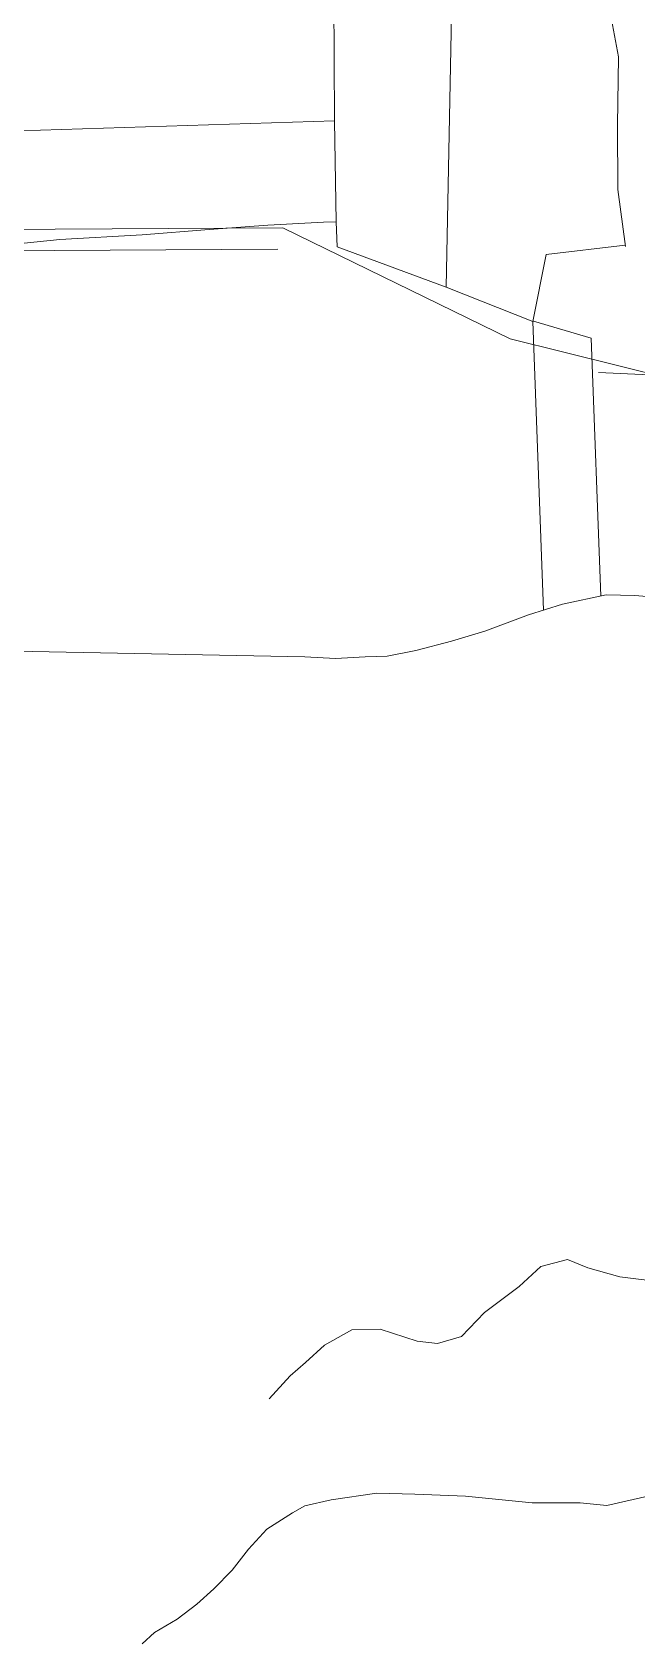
# Model space of a CAD drawing. Header units: millimetres. Extents: x 1956 to 626126, y 2654 to 1331070.
# Drawn here: x 624079 to 624454, y 1328922 to 1329920 of the extents above; entities that cross this region are included whole.
import ezdxf

# ---------------------------------------------------------------- set-up
doc = ezdxf.new("R2010")
doc.units = ezdxf.units.MM

msp = doc.modelspace()

# ---------------------------------------------------------------- linework, layer by layer
at = {"color": 1, "lineweight": 0}
for p, q in [((624342.46, 1330106.21), (624335.71, 1329762.38)), ((624266.07, 1329964.65), (624266.59, 1329865.52)), ((624442.67, 1329905.23), (624435.36, 1329943.58)), ((624441.88, 1329862.77), (624442.67, 1329905.23)), ((624266.59, 1329865.52), (623928.03, 1329854.79)), ((624266.59, 1329865.52), (624267.7, 1329802.87)), ((624442.08, 1329822.87), (624441.88, 1329862.77)), ((624446.84, 1329787.56), (624442.08, 1329822.87)), ((624188.95, 1329798.19), (624225.26, 1329800.97)), ((624225.26, 1329800.97), (624259.8, 1329802.72)), ((624259.8, 1329802.72), (624267.7, 1329802.87)), ((624267.7, 1329802.87), (624268.26, 1329787.49)), ((624049.31, 1329787.13), (624096.28, 1329792)), ((624096.28, 1329792), (624147.32, 1329794.88)), ((624147.32, 1329794.88), (624188.95, 1329798.19)), ((624268.26, 1329787.49), (624335.71, 1329762.38)), ((624389.42, 1329741.28), (624397.84, 1329782.75)), ((624397.84, 1329782.75), (624446.72, 1329788.47)), ((624335.71, 1329762.38), (624389.42, 1329741.28)), ((624389.42, 1329741.28), (624396.17, 1329562.4)), ((624425.62, 1329730.81), (624390, 1329741.32)), ((624431.56, 1329570.95), (624425.62, 1329730.81)), ((624407.79, 1329565.98), (624434.93, 1329571.75)), ((624434.93, 1329571.75), (624452.72, 1329571.36)), ((624452.72, 1329571.36), (624481.18, 1329569)), ((624359.64, 1329549.4), (624386.75, 1329559.49)), ((624386.75, 1329559.49), (624407.79, 1329565.98)), ((624339.11, 1329543.17), (624359.64, 1329549.4)), ((623918.2, 1329539.95), (624248.23, 1329533.43)), ((624317.05, 1329537.44), (624339.11, 1329543.17)), ((624248.23, 1329533.43), (624267.29, 1329532.29)), ((624267.29, 1329532.29), (624285.57, 1329533.42)), ((624285.57, 1329533.42), (624299.29, 1329533.76)), ((624299.29, 1329533.76), (624317.05, 1329537.44)), ((624410.9, 1329160.03), (624394.42, 1329155.6)), ((624423.64, 1329154.77), (624410.9, 1329160.03)), ((624394.42, 1329155.6), (624381.05, 1329143.31)), ((624443.5, 1329149.31), (624423.64, 1329154.77)), ((624381.05, 1329143.31), (624359.57, 1329127.16)), ((624468.41, 1329146.16), (624443.5, 1329149.31)), ((624359.57, 1329127.16), (624345.19, 1329112.32)), ((624277.34, 1329116.46), (624260.38, 1329106.95)), ((624294.86, 1329116.83), (624277.34, 1329116.46)), ((624317.78, 1329109.35), (624294.86, 1329116.83)), ((624345.19, 1329112.32), (624330.49, 1329107.91)), ((624260.38, 1329106.95), (624248.52, 1329096.19)), ((624330.49, 1329107.91), (624317.78, 1329109.35)), ((624248.52, 1329096.19), (624239.18, 1329088)), ((624239.18, 1329088), (624226.07, 1329073.68)), ((624248.13, 1329007.47), (624264.62, 1329011.14)), ((624264.62, 1329011.14), (624292.79, 1329015.13)), ((624292.79, 1329015.13), (624316.41, 1329014.52)), ((624316.41, 1329014.52), (624347.67, 1329013.45)), ((624347.67, 1329013.45), (624389.11, 1329009.14)), ((624435.35, 1329007.66), (624463.5, 1329013.94)), ((624224.61, 1328992.83), (624240.54, 1329003.1)), ((624240.54, 1329003.1), (624248.13, 1329007.47)), ((624389.11, 1329009.14), (624418.83, 1329009.33)), ((624418.83, 1329009.33), (624435.35, 1329007.66)), ((624213.26, 1328980.56), (624224.61, 1328992.83)), ((624203.19, 1328967.53), (624213.26, 1328980.56)), ((624191.84, 1328956.01), (624203.19, 1328967.53)), ((624181.24, 1328946.54), (624191.84, 1328956.01)), ((624169.11, 1328937.06), (624181.24, 1328946.54)), ((624154.95, 1328928.83), (624169.11, 1328937.06)), ((624147.37, 1328921.92), (624154.95, 1328928.83))]:
    msp.add_line(p, q, dxfattribs=at)
at = {"color": 1, "lineweight": 0, "ltscale": 0.5}
for p, q in [((623986.83, 1329797.67), (624234.53, 1329799.29)), ((624234.53, 1329799.29), (624375.46, 1329730.43)), ((623986.08, 1329784.43), (624231.51, 1329786.03)), ((624375.46, 1329730.43), (624493.65, 1329701.16)), ((624833.49, 1329692.15), (624430.14, 1329709.56))]:
    msp.add_line(p, q, dxfattribs=at)

doc.saveas('drawing.dxf')
